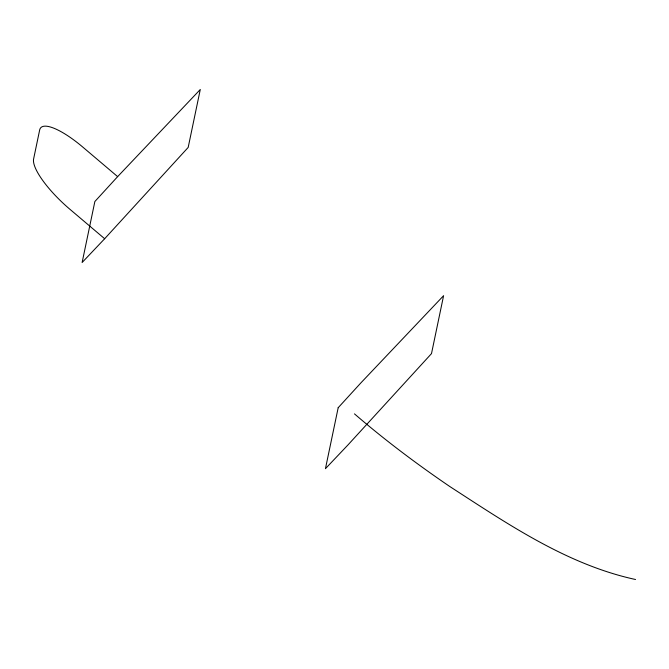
<?xml version="1.0" encoding="UTF-8"?>
<svg xmlns="http://www.w3.org/2000/svg" width="669" height="669" viewBox="0 0 669 669"><rect width="100%" height="100%" fill="white"/><g stroke="black" fill="none" stroke-linecap="round" stroke-linejoin="round"><path stroke-width="1" d="M117.644 176.624L94.864 201.52L82.128 262.499L104.665 238.733L188.181 147.431L200.282 89.495L117.644 176.624L82.881 147.163A52.801 14.693 43 0 0 39.655 130.037L33.601 159.005A52.801 14.693 43 0 0 69.91 209.28L104.665 238.733M635.55 579.505C567.103 564.644 507.905 524.136 449.961 486.631C416.862 464.102 384.8 440.026 354.47 413.868M338.188 407.714L325.443 468.685L347.98 444.927L431.497 353.617L443.597 295.681L360.959 382.81L338.188 407.714"/></g></svg>
